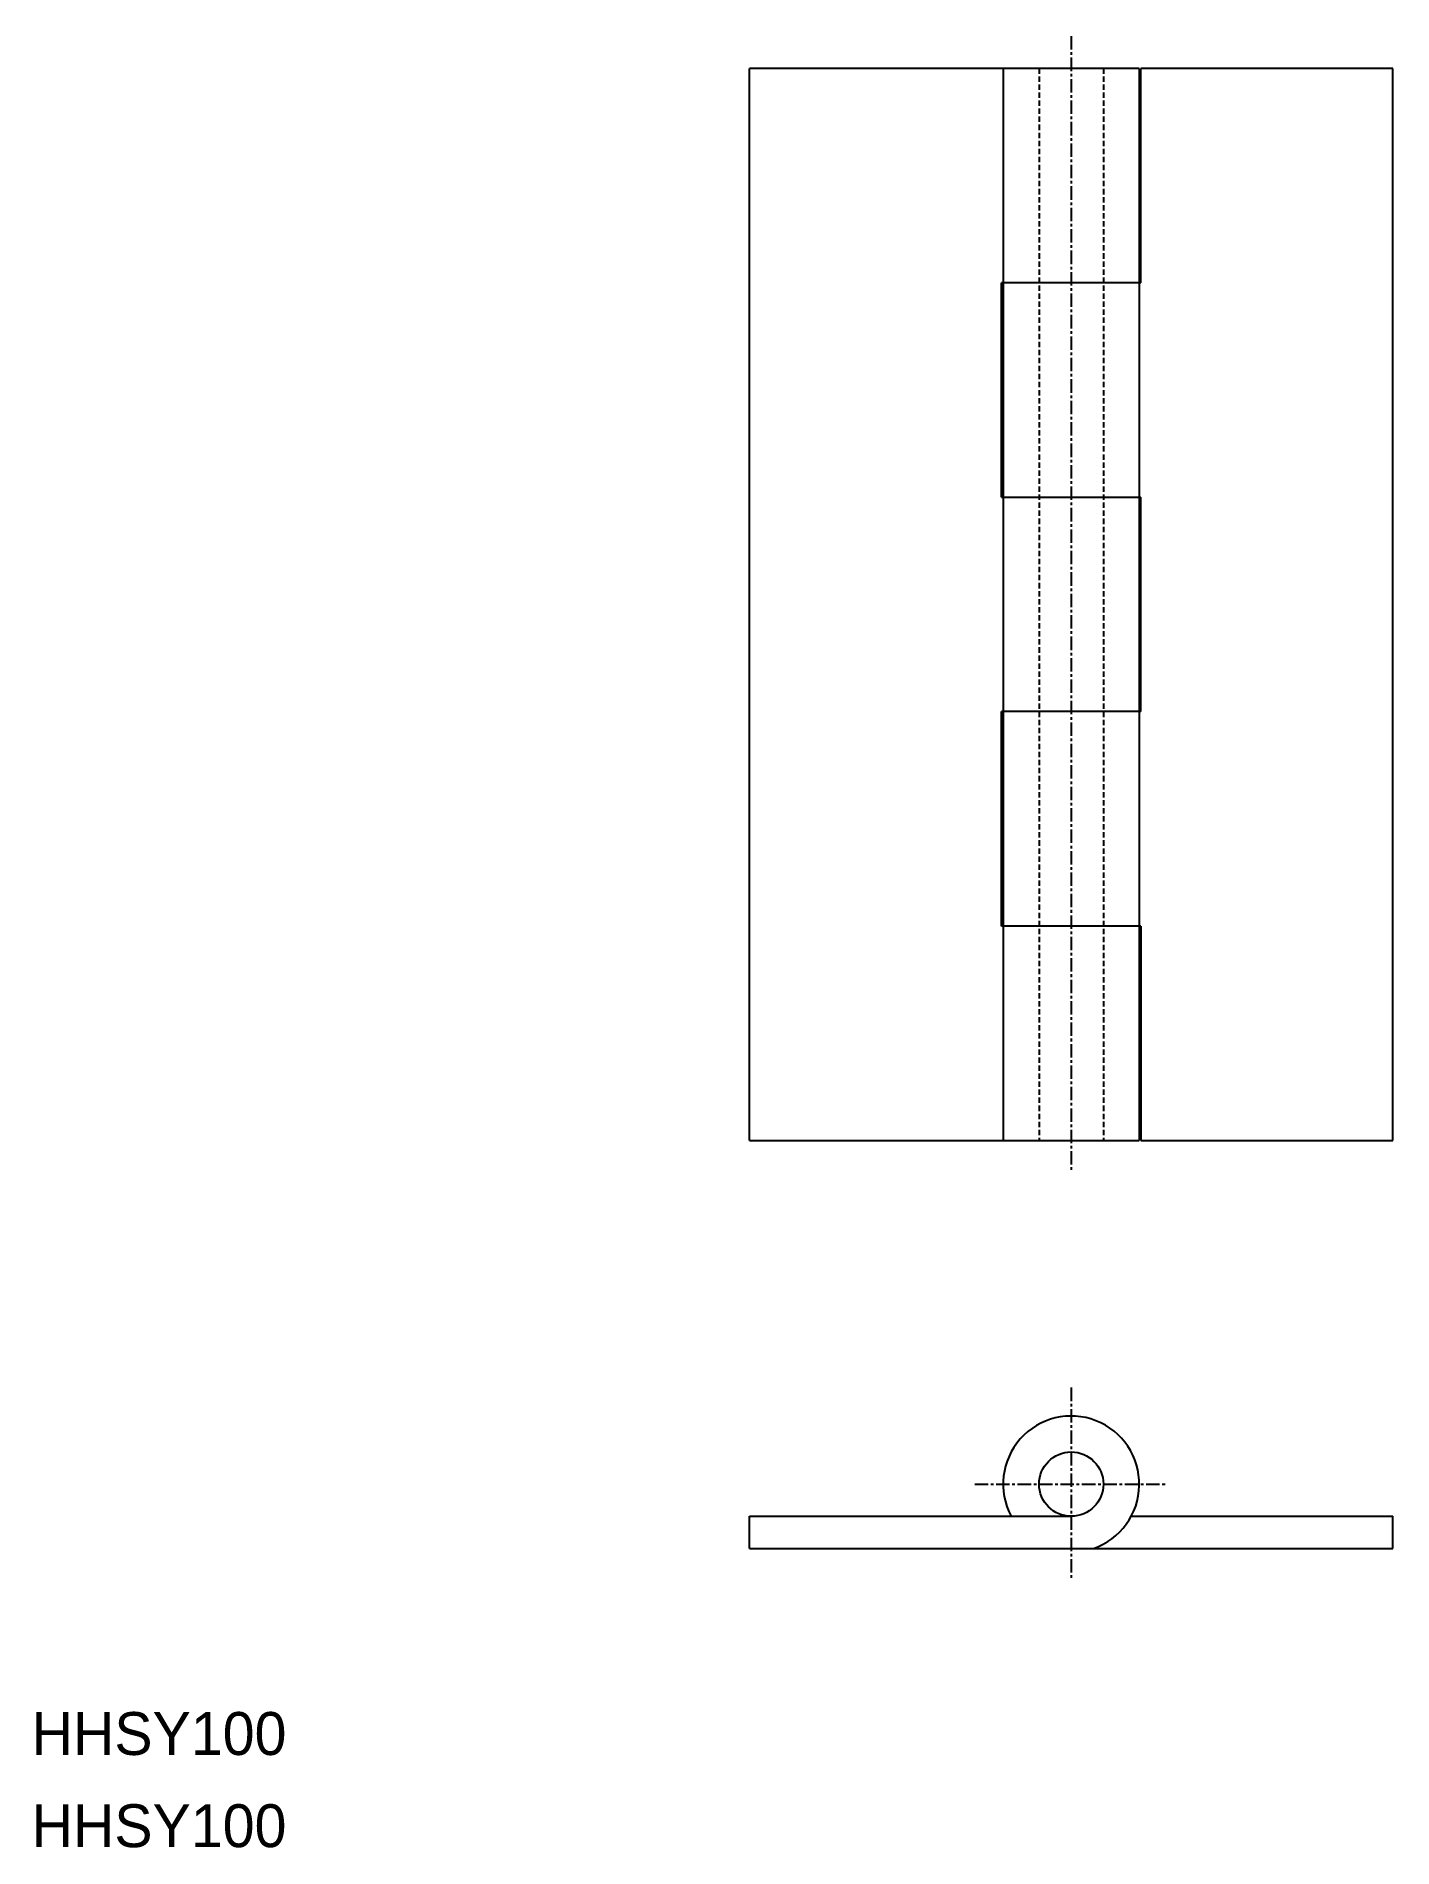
# Model space of a CAD drawing. Extents: x 0 to 127, y 0 to 169.
import ezdxf

# ---------------------------------------------------------------- set-up
doc = ezdxf.new("R2010")
doc.units = 0
doc.linetypes.add('CENTER', pattern=[2, 1.25, -0.25, 0.25, -0.25])
doc.linetypes.add('DASHED', pattern=[0.75, 0.5, -0.25])
doc.layers.get('0').update_dxf_attribs({"linetype": 'CONTINUOUS'})
doc.layers.add('CENTER', color=1, linetype='CENTER')

msp = doc.modelspace()

# ---------------------------------------------------------------- linework, layer by layer
at = {"color": 7, "linetype": 'CONTINUOUS'}
for p, q in [((103.35, 165.91), (67, 165.91)), ((67, 65.91), (67, 165.91)), ((90.65, 165.91), (90.65, 65.91)), ((103.35, 165.91), (103.35, 65.91)), ((103.5, 145.91), (103.5, 165.91)), ((127, 165.91), (103.5, 165.91)), ((127, 65.91), (127, 165.91)), ((90.5, 125.91), (90.5, 145.91)), ((103.5, 145.91), (90.5, 145.91)), ((90.5, 125.91), (103.5, 125.91)), ((103.5, 105.91), (103.5, 125.91)), ((103.5, 105.91), (90.5, 105.91)), ((90.5, 85.91), (90.5, 105.91)), ((103.5, 85.91), (90.5, 85.91)), ((103.5, 85.91), (103.5, 65.91)), ((67, 65.91), (103.35, 65.91)), ((103.5, 65.91), (127, 65.91)), ((67, 30.86), (97, 30.86)), ((67, 27.86), (67, 30.86)), ((102.6, 30.86), (127, 30.86)), ((127, 27.86), (127, 30.86)), ((67, 27.86), (127, 27.86))]:
    msp.add_line(p, q, dxfattribs=at)
at = {"color": 3, "linetype": 'DASHED'}
for p, q in [((94, 165.91), (94, 65.91)), ((100, 165.91), (100, 65.91))]:
    msp.add_line(p, q, dxfattribs=at)
at = {"color": 7, "linetype": 'CONTINUOUS'}
msp.add_circle((97, 33.86), 3, dxfattribs=at)
msp.add_arc((97, 33.86), 6.35, 289.1117, 208.1929, dxfattribs=at)
at = {"layer": 'CENTER', "color": 1, "linetype": 'CENTER'}
for p, q in [((97, 168.91), (97, 62.91)), ((97, 42.86), (97, 24.86)), ((88, 33.86), (106, 33.86))]:
    msp.add_line(p, q, dxfattribs=at)

# ---------------------------------------------------------------- texts
at = {"color": 7, "linetype": 'CONTINUOUS'}
for p in [(0, 8.6), (0, 0)]:
    msp.add_text('HHSY100', height=4, dxfattribs=at).set_placement(p)

doc.saveas('drawing.dxf')
